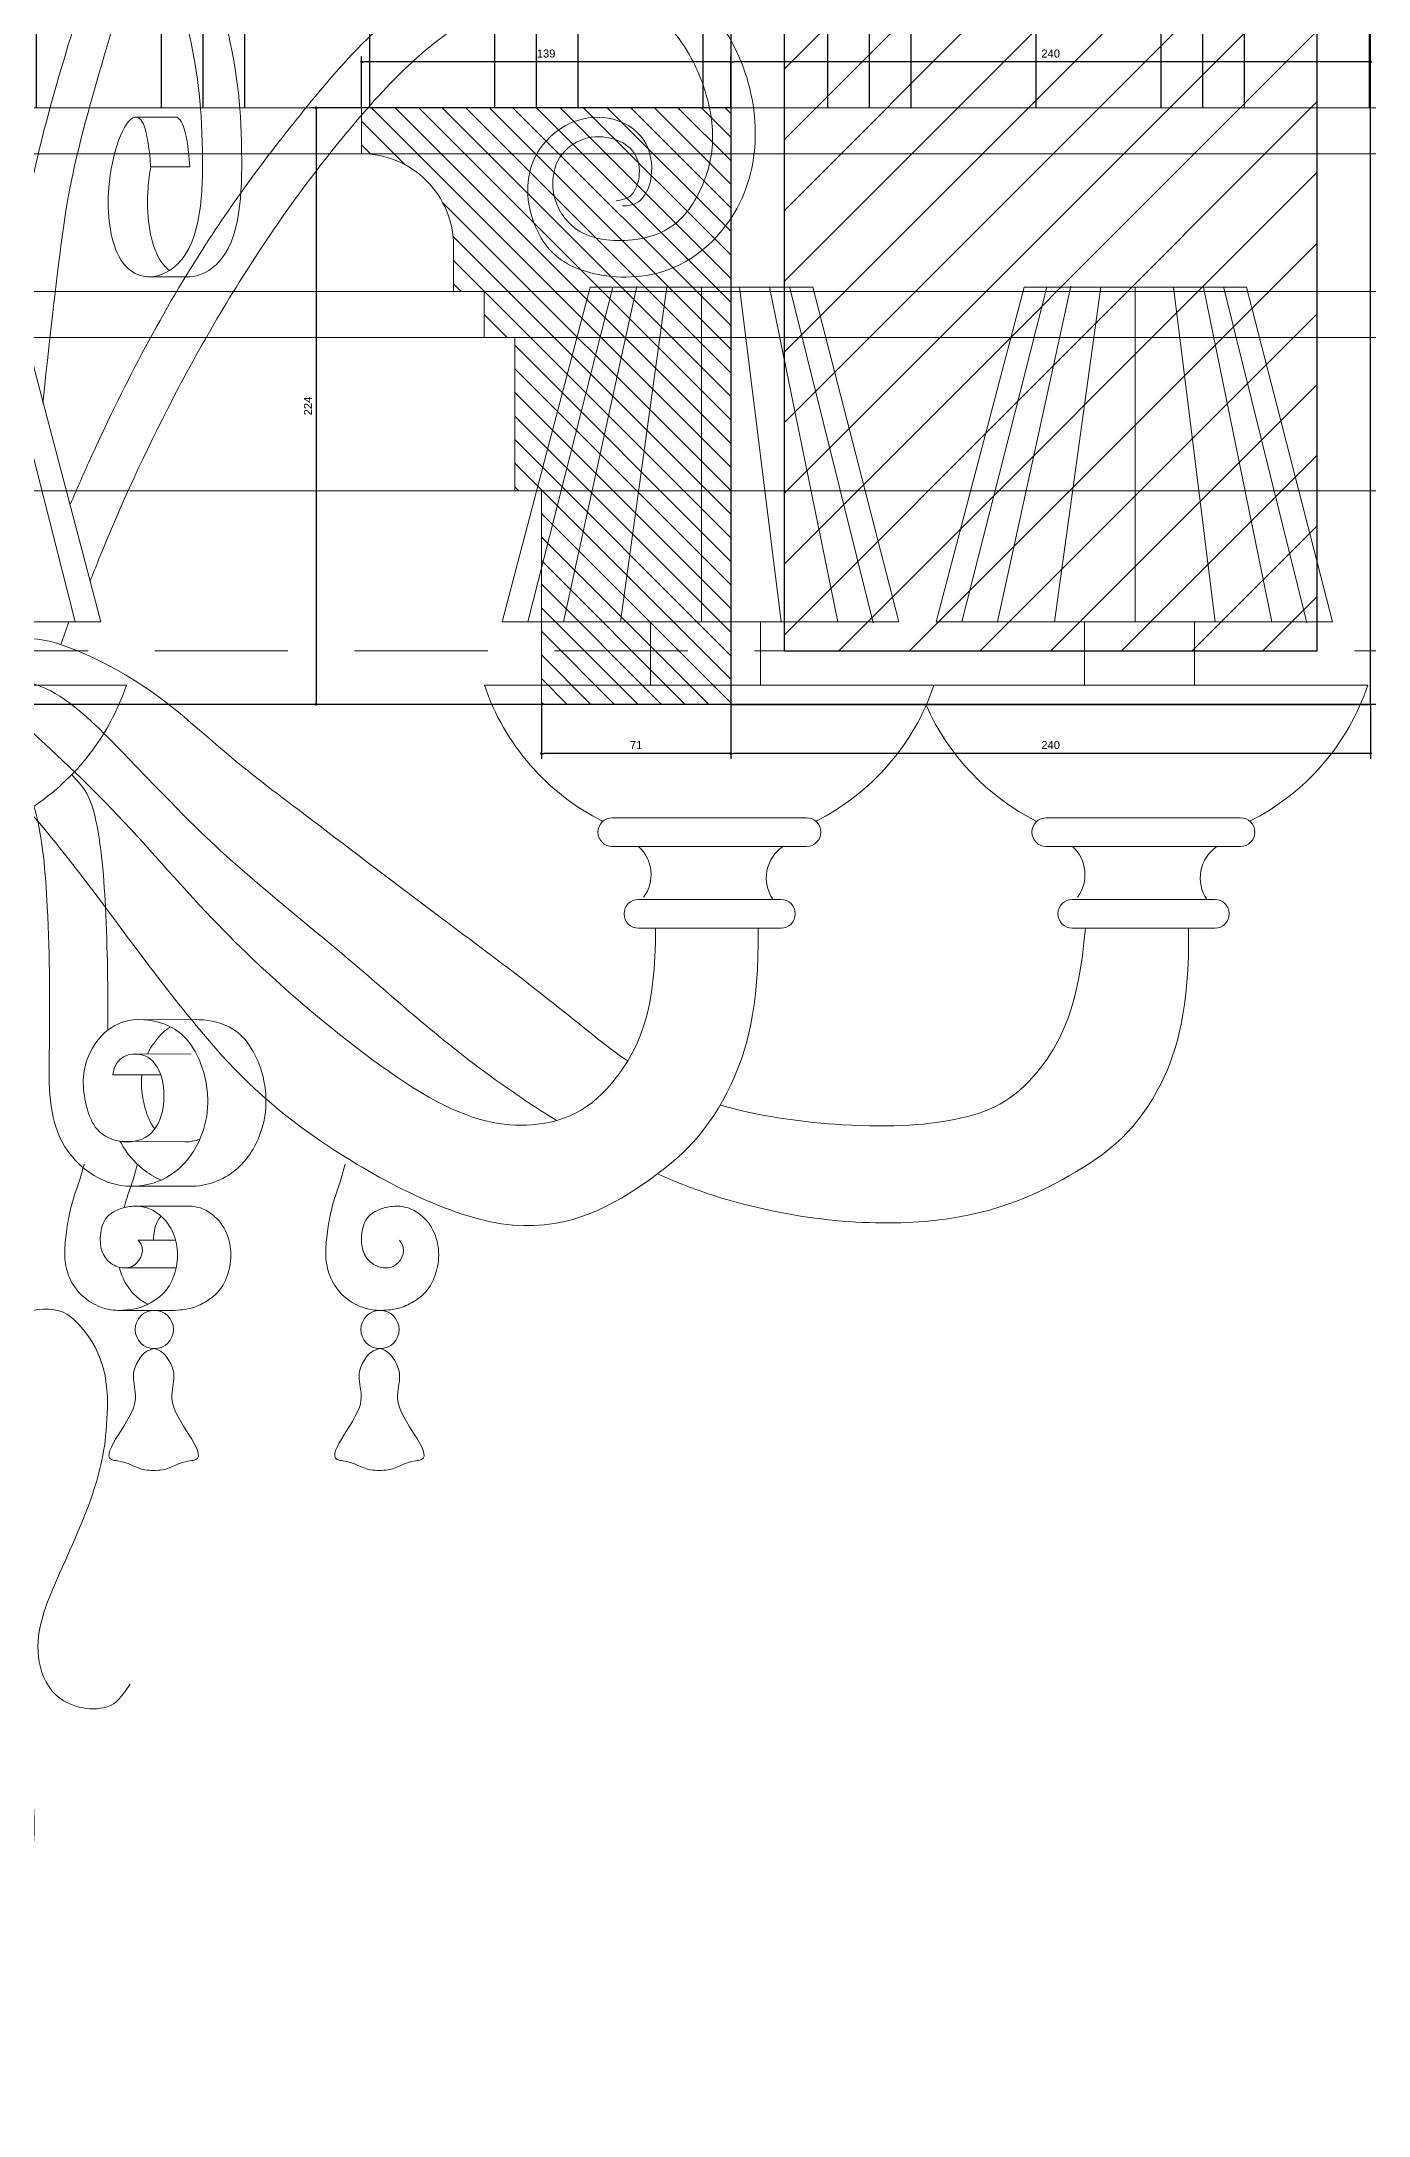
# Model space of a CAD drawing. Header units: inches. Extents: x 274057 to 444617, y 490067 to 635630.
# Drawn here: x 370549 to 371047, y 518370 to 519148 of the extents above; entities that cross this region are included whole.
import ezdxf

# ---------------------------------------------------------------- set-up
doc = ezdxf.new("R2010")
doc.units = ezdxf.units.IN
doc.header["$MEASUREMENT"] = 0
doc.linetypes.add('HIDDEN', pattern=[0.375, 0.25, -0.125])
for name, color, linetype in [('Calliper_wall hatch_CHB', 8, 'Continuous'), ('CQ curtains and frames', 252, 'Continuous'), ('CQ Grg Gypsum', 41, 'Continuous'), ('CQ Light Elevation', 4, 'Continuous'), ('CQ Plaster', 1, 'Continuous'), ('CQ section wall', 3, 'Continuous'), ('CQ SPOT DETAIL DIMENSION', 9, 'Continuous')]:
    doc.layers.add(name, color=color, linetype=linetype)
for name, color, linetype, lineweight in [('CQ Gypsum Hatch', 8, 'Continuous', 20), ('level', 6, 'Continuous', 18), ('Lighting', 7, 'Continuous', 0)]:
    doc.layers.add(name, color=color, linetype=linetype, lineweight=lineweight)
doc.styles.get("Standard").update_dxf_attribs({"font": 'arial.ttf'})
doc.dimstyles.new('chester 10', dxfattribs={"dimscale": 0.1, "dimtxt": 150, "dimasz": 50, "dimexe": 100, "dimexo": 0, "dimgap": 80, "dimtad": 1, "dimdec": 0, "dimzin": 0, "dimdsep": 46, "dimtxsty": 'Standard', "dimblk": 'DOT', "dimcen": 100, "dimclrd": 1, "dimclre": 1, "dimclrt": 3, "dimadec": 0, "dimazin": 0, "dimtfac": 1, "dimtdec": 0, "dimtofl": 0, "dimtmove": 0, "dimatfit": 3, "dimfxl": 1, "dimtolj": 1, "dimtzin": 0, "dimlwd": -1, "dimarcsym": 0})
doc.dimstyles.new('CQ 2', dxfattribs={"dimscale": 0.02, "dimtxt": 150, "dimasz": 50, "dimexe": 100, "dimexo": 0, "dimgap": 80, "dimtad": 1, "dimdec": 0, "dimzin": 0, "dimdsep": 46, "dimtxsty": 'Standard', "dimblk": 'DOT', "dimcen": 100, "dimclrd": 1, "dimclre": 1, "dimclrt": 3, "dimadec": 0, "dimazin": 0, "dimtfac": 1, "dimtdec": 0, "dimtofl": 0, "dimtmove": 0, "dimatfit": 3, "dimfxl": 1, "dimtolj": 1, "dimtzin": 0, "dimlwd": -1, "dimarcsym": 0})

# ---------------------------------------------------------------- blocks, each defined once
blk = doc.blocks.new('CH2')
at = {"layer": 'Lighting', "lineweight": 0, "ltscale": 10}
for p, q in [((176056.58, 3405.04), (176041.53, 3405.07)), ((176061.78, 3386.47), (176047.06, 3386.47)), ((176060.13, 3345.23), (176046.32, 3345.2)), ((175986.87, 3341.28), (176018.72, 3215.8)), ((176220.4, 3341.28), (176188.54, 3215.8)), ((176201.97, 3215.8), (176229.4, 3341.62)), ((176223.3, 3215.8), (176240.66, 3341.46)), ((176253.63, 3215.8), (176253.63, 3341.28)), ((176283.55, 3215.8), (176267.94, 3341.28)), ((176304.79, 3215.8), (176279.2, 3341.28)), ((176286.86, 3341.09), (176318.02, 3215.44)), ((176383.18, 3341.28), (176351.32, 3215.8)), ((176364.75, 3215.8), (176392.18, 3341.62)), ((176386.07, 3215.8), (176403.43, 3341.46)), ((176416.41, 3215.8), (176416.41, 3341.28)), ((176446.33, 3215.8), (176430.72, 3341.28)), ((176467.56, 3215.8), (176441.97, 3341.28)), ((176449.64, 3341.09), (176480.79, 3215.44)), ((176065.31, 3066.66), (176042.89, 3066.67)), ((176062.27, 3053.78), (176041.25, 3053.82)), ((176032.88, 3045.92), (176050.88, 3045.92)), ((176035.55, 3021.05), (176059.86, 3020.83)), ((176062.73, 3004.19), (176038.84, 3004.2)), ((176041.75, 2996.72), (176061.41, 2996.72)), ((176042.4, 2984.02), (176056.44, 2984.02)), ((176037.08, 2973.56), (176056.59, 2973.56)), ((176035.35, 2957.66), (176055.16, 2957.66))]:
    blk.add_line(p, q, dxfattribs=at)
for points in [[(175879.61, 3215.8), (176028.36, 3215.8), (175995.39, 3341.28), (175911.88, 3341.28), (175879.61, 3215.8)], [(176327.66, 3215.8), (176178.9, 3215.8), (176211.88, 3341.28), (176295.38, 3341.28), (176327.66, 3215.8)], [(176490.43, 3215.8), (176341.68, 3215.8), (176374.66, 3341.28), (176458.16, 3341.28), (176490.43, 3215.8)], [(176503.63, 3192.03), (176335.03, 3192.03)]]:
    blk.add_lwpolyline(points, dxfattribs=at)
for points in [[(176275.85, 3215.8), (176234.61, 3215.8), (176234.61, 3192.03), (176275.85, 3192.03)], [(176438.63, 3215.8), (176397.38, 3215.8), (176397.38, 3192.03), (176438.63, 3192.03)]]:
    blk.add_lwpolyline(points, close=True, dxfattribs=at)
for points in [[(175984.31, 3192.03), (176037.94, 3192.03, -0.196598), (175993.77, 3141.13)], [(176340.86, 3192.03), (176172.25, 3192.03, 0.197353), (176216.65, 3141.02, 0.197353)], [(176296.57, 3141.08, 0.196976), (176340.86, 3192.03), (176340.86, 3192.03)], [(176459.35, 3141.08, 0.196976), (176503.63, 3192.03), (176503.63, 3192.03)], [(176337.94, 3184.55, 0.174016), (176379.43, 3141.02)], [(176256.74, 3142.38), (176220.23, 3142.38, 1), (176220.23, 3131.57), (176256.74, 3131.57)], [(176256.55, 3142.38), (176293.05, 3142.38, -1), (176293.05, 3131.57), (176256.55, 3131.57)], [(176419.51, 3142.38), (176383.01, 3142.38, 1), (176383.01, 3131.57), (176419.51, 3131.57)], [(176419.33, 3142.38), (176455.83, 3142.38, -1), (176455.83, 3131.57), (176419.33, 3131.57)], [(176230.08, 3131.57, -0.384575), (176231.98, 3112.56)], [(176256.55, 3131.57, 0.000511), (176256.74, 3131.57)], [(176284.18, 3131.57, 0.414469), (176280.48, 3111.74, -4.588402)], [(176392.86, 3131.57, -0.384575), (176394.75, 3112.56)], [(176419.33, 3131.57, 0.000511), (176419.51, 3131.57)], [(176446.96, 3131.57, 0.414469), (176443.25, 3111.74, -4.588402)], [(176256.74, 3111.74), (176230.03, 3111.74, 1), (176230.03, 3100.94), (176256.74, 3100.94)], [(176256.74, 3111.74), (176283.45, 3111.74, -1), (176283.45, 3100.94), (176256.74, 3100.94)], [(176419.51, 3111.74), (176392.8, 3111.74, 1), (176392.8, 3100.94), (176419.51, 3100.94)], [(176419.51, 3111.74), (176446.22, 3111.74, -1), (176446.22, 3100.94), (176419.51, 3100.94)]]:
    blk.add_lwpolyline(points, format="xyb", dxfattribs=at)
for centre in [(176048.44, 2950.49), (176133.1, 2950.49)]:
    blk.add_circle(centre, 7.17, dxfattribs=at)
blk.add_ellipse((175953.63, 2764.5), major_axis=(0, 66.78), ratio=0.744861, start_param=0.750927, end_param=5.532258, dxfattribs=at)
for points, knots in [([(176047.06, 3386.47), (176045.9, 3402.1), (176039.16, 3411.54), (176028.79, 3380.2), (176033.28, 3350.53), (176044.71, 3343.47), (176065.48, 3351.1), (176067.65, 3398.63), (176064.19, 3426.27), (176057.97, 3451.03), (176048.27, 3471.39), (176026.5, 3466.01), (176014.59, 3427.24), (176003.38, 3388.98), (175998.79, 3360.86), (175996.24, 3337.97)], [6.00394, 6.00394, 6.00394, 6.00394, 15.134941, 32.456985, 46.489328, 59.283056, 69.238421, 107.398225, 157.989763, 179.279076, 187.992246, 203.636252, 228.025372, 279.527044, 313.656266, 313.656266, 313.656266, 313.656266]), ([(176224.09, 3371.74), (176228.37, 3371.87), (176233.3, 3375.26), (176236.09, 3386.17), (176232.9, 3398.26), (176220.18, 3405.83), (176205.35, 3404.76), (176192.84, 3395.15), (176185.91, 3377.95), (176193.65, 3353.52), (176216.15, 3343.85), (176246.3, 3345.31), (176270.89, 3370.82), (176276.21, 3404.34), (176266.53, 3435.01), (176246.71, 3458.02), (176217.41, 3472.28), (176182.71, 3472.41), (176156, 3456.02), (176130.47, 3438.25), (176100.79, 3404.07), (176060.67, 3350.33), (176033.77, 3298.18), (176019.21, 3265.24), (176016.97, 3260.01)], [5.240394, 5.240394, 5.240394, 5.240394, 11.41493, 21.106414, 35.325861, 47.442854, 61.777747, 76.035388, 91.192803, 116.78749, 138.880626, 169.273341, 203.057586, 233.966507, 267.207208, 295.705415, 322.782281, 363.005445, 393.111535, 415.328851, 456.193016, 524.209537, 614.800521, 631.803332, 631.803332, 631.803332, 631.803332]), ([(176060.13, 3345.23), (176060.26, 3345.22), (176063.65, 3345.02), (176080.2, 3351.1), (176082.36, 3398.63), (176078.9, 3426.27), (176072.69, 3451.03), (176064.77, 3467.64), (176058.93, 3468.94), (176056.2, 3468.7)], [58.879736, 58.879736, 58.879736, 58.879736, 59.283056, 69.238421, 107.398225, 157.989763, 179.279076, 187.992246, 195.237318, 195.237318, 195.237318, 195.237318]), ([(176049.19, 3466.42), (176048.45, 3466), (176039.46, 3460.28), (176029.31, 3427.24), (176017.87, 3388.23), (176013.27, 3359.44), (176006.58, 3297.77)], [201.536149, 201.536149, 201.536149, 201.536149, 203.636252, 228.025372, 279.527044, 315.815611, 315.815611, 315.815611, 315.815611]), ([(176221.72, 3373.66), (176226.13, 3374.28), (176229.08, 3377.63), (176230.87, 3383.27), (176229.92, 3391.97), (176220.7, 3397.88), (176209.1, 3398.16), (176199.09, 3390.47), (176196.56, 3375.82), (176203.86, 3363.03), (176218.95, 3357.43), (176242.82, 3360.35), (176254.63, 3378.02), (176259.47, 3397.02), (176254.7, 3419.91), (176242.19, 3440.76), (176219.35, 3454.86), (176187.94, 3455.83), (176166.85, 3442.63), (176146.53, 3428.11), (176121.1, 3401.19), (176088.43, 3357.98), (176055.34, 3302.07), (176034.58, 3256.81), (176025.47, 3233.92), (176024.39, 3231.17)], [5.240394, 5.240394, 5.240394, 5.240394, 11.41493, 21.106414, 35.325861, 47.442854, 61.777747, 76.035388, 91.192803, 116.78749, 138.880626, 169.273341, 203.057586, 233.966507, 267.207208, 295.705415, 322.782281, 363.005445, 393.111535, 415.328851, 456.193016, 524.209537, 614.800521, 696.044826, 707.117277, 707.117277, 707.117277, 707.117277]), ([(176061.78, 3386.47), (176060.62, 3402.1), (176058.27, 3405.38), (176055.92, 3405.05), (176055.9, 3405.04)], [6.00394, 6.00394, 6.00394, 6.00394, 15.134941, 15.20842, 15.20842, 15.20842, 15.20842]), ([(176047.14, 3386.47), (176046.66, 3383.9), (176044.89, 3371.01), (176047.29, 3355.15), (176052.42, 3348.87), (176054.11, 3347.57)], [28.818813, 28.818813, 28.818813, 28.818813, 32.456985, 46.489328, 52.402229, 52.402229, 52.402229, 52.402229]), ([(176225.99, 3051.17), (176217.54, 3056.99), (176193.67, 3076.97), (176150.84, 3108.47), (176105.41, 3143.25), (176073.02, 3167.51), (176036.8, 3201.35), (175996.35, 3212.79), (175970.81, 3201.92)], [314.255852, 314.255852, 314.255852, 314.255852, 349.897691, 422.981455, 490.454622, 538.299878, 583.602372, 599.991662, 599.991662, 599.991662, 599.991662]), ([(176236.41, 3100.94), (176236.73, 3070.63), (176220.76, 3037.07), (176195.14, 3024.53), (176158.68, 3029.17), (176103.48, 3071.66), (176065.21, 3108.41), (176031.88, 3148.21), (175996.34, 3179.63), (175975.91, 3201.23), (175959.72, 3206.7), (175953.63, 3206.67)], [20.278952, 20.278952, 20.278952, 20.278952, 73.781963, 152.631178, 221.399686, 286.417652, 349.897691, 422.981455, 490.454622, 538.299878, 567.495277, 567.495277, 567.495277, 567.495277]), ([(176199.33, 3028.84), (176192.82, 3032.86), (176161, 3053.96), (176126.11, 3086.37), (176079.02, 3123.59), (176052.26, 3150.27), (176002.32, 3202.73), (175987.43, 3189.12)], [332.350352, 332.350352, 332.350352, 332.350352, 349.897691, 422.981455, 490.454622, 538.299878, 573.875919, 573.875919, 573.875919, 573.875919]), ([(176274.95, 3100.94), (176275.33, 3070.55), (176263.5, 3031.64), (176237.51, 3006.26), (176185.67, 2978.1), (176103.76, 3022.1), (176065.18, 3060.65), (176024.83, 3116.55), (176003.5, 3142.94), (175983.16, 3165.8), (175970.56, 3179.31), (175956.73, 3188.75), (175951.12, 3185.26)], [20.277402, 20.277402, 20.277402, 20.277402, 73.781963, 152.631178, 221.399686, 286.417652, 349.897691, 422.981455, 490.454622, 538.299878, 583.602372, 603.111427, 603.111427, 603.111427, 603.111427]), ([(176017.44, 3158.52), (176022.84, 3153.1), (176027.89, 3140.96), (176030.81, 3104.42), (176031.06, 3078.15), (176030.94, 3062.72)], [18.812439, 18.812439, 18.812439, 18.812439, 34.56022, 71.049091, 117.332807, 117.332807, 117.332807, 117.332807]), ([(176003.28, 3146.71), (176003.45, 3146.18), (176006.49, 3135.84), (176009.26, 3101.16), (176009.28, 3062.05), (176008.56, 3025.62), (176022.86, 3008.83), (176038.4, 3002), (176056.82, 3007.42), (176068.98, 3025.11), (176069.57, 3045.3), (176058.58, 3064.7), (176040.25, 3067.99), (176029.6, 3063.01), (176020.93, 3050.11), (176021.57, 3037.22), (176027.77, 3020.43), (176047.25, 3018.56), (176054.02, 3038.29), (176048.76, 3057.22), (176033.44, 3052.94), (176032.88, 3045.92)], [32.598951, 32.598951, 32.598951, 32.598951, 34.56022, 71.049091, 126.127635, 160.014674, 172.556475, 189.97829, 209.520245, 226.45718, 252.858924, 269.608384, 284.007324, 296.187952, 307.822454, 325.59105, 333.212939, 352.705881, 362.942117, 379.891299, 390.940223, 390.940223, 390.940223, 390.940223]), ([(176436.4, 3100.94), (176436.79, 3070.55), (176424.95, 3031.66), (176397.21, 3009.03), (176346.09, 2986), (176277.79, 2992.61), (176243.3, 3006.1), (176237.13, 3008.81)], [20.277404, 20.277404, 20.277404, 20.277404, 73.781963, 152.631178, 221.399686, 286.417652, 300.922096, 300.922096, 300.922096, 300.922096]), ([(176397.68, 3100.94), (176395.14, 3071.31), (176378.5, 3040.3), (176355.6, 3028.53), (176315.52, 3025.26), (176275.94, 3030.21), (176260.69, 3034.61)], [20.302578, 20.302578, 20.302578, 20.302578, 73.781963, 152.631178, 221.399686, 271.37969, 271.37969, 271.37969, 271.37969]), ([(176054.54, 3063.99), (176053.54, 3063.37), (176050.16, 3060.78), (176047.3, 3056.86), (176045.88, 3053.81)], [292.463268, 292.463268, 292.463268, 292.463268, 296.187952, 305.785245, 305.785245, 305.785245, 305.785245]), ([(176060.76, 3004.19), (176066.84, 3003.96), (176078.82, 3007.7), (176090.79, 3025.11), (176091.38, 3045.3), (176080.94, 3063.74), (176069.57, 3066.56), (176065.31, 3066.66)], [190.977575, 190.977575, 190.977575, 190.977575, 209.520245, 226.45718, 252.858924, 269.608384, 281.155564, 281.155564, 281.155564, 281.155564]), ([(176043.71, 3045.92), (176043.31, 3041.9), (176044.19, 3035.06), (176046.84, 3027.85), (176048.64, 3025.71)], [313.757087, 313.757087, 313.757087, 313.757087, 325.59105, 333.051171, 333.051171, 333.051171, 333.051171]), ([(176035.55, 3021.05), (176035.68, 3020.81), (176037.78, 3016.93), (176042.59, 3011.28), (176048.5, 3007.62), (176050.96, 3006.53)], [159.19961, 159.19961, 159.19961, 159.19961, 160.014674, 172.556475, 180.684118, 180.684118, 180.684118, 180.684118]), ([(176042.4, 2984.02), (176045.46, 2980.4), (176041.92, 2973.88), (176037.04, 2973.33), (176032.92, 2974.43), (176029.02, 2977.83), (176027.76, 2983.92), (176028.66, 2989.78), (176031.04, 2993.32), (176034.07, 2995.32), (176038.71, 2996.74), (176043.85, 2996.87), (176049.87, 2994.54), (176055.08, 2988.97), (176057.66, 2980.53), (176056.65, 2971.82), (176053.35, 2964.98), (176048.06, 2960.96), (176043.41, 2958.58), (176038.13, 2957.71), (176032.73, 2957.44), (176026.53, 2959.33), (176020.32, 2963.36), (176015.92, 2970.25), (176014.51, 2977.85), (176015.15, 2985.36), (176016.24, 2992.82), (176018.01, 2999.74), (176020.25, 3005.68), (176021.43, 3010.1), (176022.06, 3012.52)], [2.108254, 2.108254, 2.108254, 2.108254, 8.085166, 12.50685, 14.885868, 20.519944, 26.674141, 33.330345, 35.528211, 39.310726, 43.903204, 49.209533, 54.230464, 62.958843, 71.070108, 79.530462, 88.287203, 93.310544, 99.439391, 103.510806, 110.620071, 116.069538, 124.000808, 132.545414, 140.030122, 147.069237, 155.092864, 162.199636, 168.179889, 175.513572, 175.513572, 175.513572, 175.513572]), ([(176037.13, 2996.17), (176037.46, 2997.47), (176038.35, 3000.65), (176040.25, 3005.68), (176041.43, 3010.1), (176042.06, 3012.52)], [158.214146, 158.214146, 158.214146, 158.214146, 162.199636, 168.179889, 175.513572, 175.513572, 175.513572, 175.513572]), ([(176140.34, 2984.02), (176143.4, 2980.4), (176139.87, 2973.88), (176134.98, 2973.33), (176130.87, 2974.43), (176126.97, 2977.83), (176125.71, 2983.92), (176126.61, 2989.78), (176128.98, 2993.32), (176132.02, 2995.32), (176136.65, 2996.74), (176141.8, 2996.87), (176147.81, 2994.54), (176153.03, 2988.97), (176155.6, 2980.53), (176154.6, 2971.82), (176151.29, 2964.98), (176146, 2960.96), (176141.36, 2958.58), (176136.07, 2957.71), (176130.68, 2957.44), (176124.47, 2959.33), (176118.27, 2963.36), (176113.87, 2970.25), (176112.45, 2977.85), (176113.09, 2985.36), (176114.19, 2992.82), (176115.95, 2999.74), (176118.2, 3005.68), (176119.37, 3010.1), (176120, 3012.52)], [2.108254, 2.108254, 2.108254, 2.108254, 8.085166, 12.50685, 14.885868, 20.519944, 26.674141, 33.330345, 35.528211, 39.310726, 43.903204, 49.209533, 54.230464, 62.958843, 71.070108, 79.530462, 88.287203, 93.310544, 99.439391, 103.510806, 110.620071, 116.069538, 124.000808, 132.545414, 140.030122, 147.069237, 155.092864, 162.199636, 168.179889, 175.513572, 175.513572, 175.513572, 175.513572]), ([(176061.41, 2996.72), (176062.24, 2996.73), (176064.76, 2996.52), (176069.87, 2994.54), (176075.08, 2988.97), (176077.66, 2980.53), (176076.65, 2971.82), (176073.35, 2964.98), (176068.06, 2960.96), (176063.41, 2958.58), (176059.05, 2957.86), (176056.45, 2957.66), (176055.16, 2957.66)], [46.764285, 46.764285, 46.764285, 46.764285, 49.209533, 54.230464, 62.958843, 71.070108, 79.530462, 88.287203, 93.310544, 99.439391, 103.510806, 107.585614, 107.585614, 107.585614, 107.585614]), ([(176048.17, 2984.02), (176048.14, 2986.39), (176048.68, 2989.8), (176050.37, 2992.33), (176050.93, 2992.92), (176050.98, 2992.97)], [26.756358, 26.756358, 26.756358, 26.756358, 33.330345, 35.528211, 35.760009, 35.760009, 35.760009, 35.760009]), ([(176045.96, 2959.96), (176044.12, 2960.92), (176040.04, 2963.81), (176036.71, 2969.02), (176035.6, 2972.77), (176035.37, 2973.81)], [117.626672, 117.626672, 117.626672, 117.626672, 124.000808, 132.545414, 135.762503, 135.762503, 135.762503, 135.762503]), ([(175982, 2949.41), (176007.99, 2963.12), (176030.37, 2946.6), (176031.77, 2912.96), (176025.53, 2886.29), (176013.15, 2860.27), (176001.66, 2832.96), (176010.02, 2810.62), (176026.42, 2806.51), (176034.74, 2810.55), (176039.43, 2817.56)], [6.312619, 6.312619, 6.312619, 6.312619, 14.762399, 33.028142, 57.036678, 93.000252, 121.966488, 136.91967, 155.019938, 160.676741, 160.676741, 160.676741, 160.676741]), ([(176048.44, 2943.32), (176045.56, 2942.81), (176036.89, 2933.46), (176048.9, 2924.09), (176025.95, 2901.75), (176037.98, 2901.16), (176042.31, 2897.78), (176047.07, 2897.66), (176048.19, 2897.63)], [2.524652, 2.524652, 2.524652, 2.524652, 5.490012, 23.32568, 45.801143, 46.980728, 57.813979, 61.125356, 61.125356, 61.125356, 61.125356]), ([(176048.44, 2943.32), (176050.89, 2942.72), (176059.46, 2933.44), (176047.48, 2924.09), (176070.43, 2901.75), (176058.39, 2901.16), (176054.06, 2897.78), (176049.3, 2897.66), (176048.19, 2897.63)], [2.61687, 2.61687, 2.61687, 2.61687, 5.490012, 23.32568, 45.801143, 46.980728, 57.813979, 61.125356, 61.125356, 61.125356, 61.125356]), ([(176133.1, 2943.32), (176130.22, 2942.81), (176121.55, 2933.46), (176133.56, 2924.09), (176110.61, 2901.75), (176122.64, 2901.15), (176126.97, 2897.78), (176131.73, 2897.66), (176132.85, 2897.63)], [2.524652, 2.524652, 2.524652, 2.524652, 5.490012, 23.32568, 45.801143, 46.980728, 57.813979, 61.125356, 61.125356, 61.125356, 61.125356]), ([(176133.1, 2943.32), (176135.55, 2942.72), (176144.12, 2933.44), (176132.13, 2924.09), (176155.08, 2901.75), (176143.05, 2901.15), (176138.72, 2897.78), (176133.96, 2897.66), (176132.85, 2897.63)], [2.61687, 2.61687, 2.61687, 2.61687, 5.490012, 23.32568, 45.801143, 46.980728, 57.813979, 61.125356, 61.125356, 61.125356, 61.125356]), ([(175953.63, 2861.37), (175960.19, 2861.01), (175979.79, 2856.29), (175967.76, 2855.45), (176013.29, 2789.21), (175978.17, 2822.55), (175967.88, 2807.98), (175954.9, 2815.29), (175953.63, 2815.9)], [3.594114, 3.594114, 3.594114, 3.594114, 5.490012, 23.32568, 45.801143, 46.980728, 57.813979, 58.794751, 58.794751, 58.794751, 58.794751])]:
    blk.add_open_spline(points, degree=3, knots=knots, dxfattribs=at)
for points in [[(176016.33, 3215.8), (176015.31, 3212.99), (176014.31, 3210.16), (176013.31, 3207.3)], [(176059.86, 3020.83), (176061.83, 3020.82), (176063.78, 3021.16), (176065.54, 3021.88)]]:
    blk.add_open_spline(points, degree=3, dxfattribs=at)
blk = doc.blocks.new('chand')
at = {"layer": 'level', "color": 1, "lineweight": 0}
blk.add_blockref('CH2', (-175953.63, -4160.89, 0), dxfattribs=at)
blk = doc.blocks.new('ff-15 arch opening')
at = {"layer": 'CQ Grg Gypsum'}
blk.add_line((375821.88, 514762.54, -0.01), (377881.88, 514762.54, -0.01), dxfattribs=at)
at = {"layer": 'CQ Grg Gypsum', "lineweight": 0, "ltscale": 5, "elevation": -0.01}
for points in [[(377991.88, 514986.22), (376856.88, 514986.22)], [(378069.38, 514968.97), (376856.88, 514968.97)], [(378023.38, 514917.29), (376856.88, 514917.29)], [(378011.88, 514900.04), (376856.88, 514900.04)], [(376856.88, 514842.54), (378001.88, 514842.54), (378001.88, 514762.54), (376856.88, 514762.54)]]:
    blk.add_lwpolyline(points, dxfattribs=at)
at = {"layer": 'CQ section wall', "color": 8, "linetype": 'HIDDEN', "lineweight": 0, "ltscale": 200, "elevation": -0.01}
for points in [[(377876.88, 512132.54), (377876.88, 514782.54), (375826.88, 514782.54), (375826.88, 512132.54)], [(377856.88, 512282.54), (377856.88, 514762.54), (375846.88, 514762.54), (375846.88, 512282.54)]]:
    blk.add_lwpolyline(points, dxfattribs=at)
blk = doc.blocks.new('_Dot')
at = {"color": 0, "linetype": 'ByBlock', "lineweight": -2}
blk.add_line((-0.5, 0), (-1, 0), dxfattribs=at)
at = {"color": 0, "linetype": 'ByBlock', "const_width": 0.5}
blk.add_lwpolyline([(-0.25, 0, 1), (0.25, 0, 1)], format="xyb", close=True, dxfattribs=at)
blk = doc.blocks.new('*D427')
at = {"layer": 'CQ SPOT DETAIL DIMENSION', "color": 1, "lineweight": -2, "transparency": 16777216}
for p, q in [((369298.78, 519122.96), (369298.78, 519175.4)), ((371733.78, 519122.96), (371733.78, 519175.4))]:
    blk.add_line(p, q, dxfattribs=at)
at = {"layer": 'CQ SPOT DETAIL DIMENSION', "color": 1, "transparency": 16777216}
blk.add_line((369303.78, 519165.4), (371728.78, 519165.4), dxfattribs=at)
at = {"layer": 'Defpoints', "color": 0, "transparency": 16777216}
for p in [(371733.78, 519165.4), (369298.78, 519122.96, -0.02), (371733.78, 519122.96, -0.02)]:
    blk.add_point(p, dxfattribs=at)
at = {"layer": 'CQ SPOT DETAIL DIMENSION', "color": 1, "transparency": 16777216, "xscale": 5, "yscale": 5, "zscale": 5, "rotation": 180}
blk.add_blockref('_Dot', (369298.78, 519165.4), dxfattribs=at)
at = {"layer": 'CQ SPOT DETAIL DIMENSION', "color": 1, "transparency": 16777216, "xscale": 5, "yscale": 5, "zscale": 5}
blk.add_blockref('_Dot', (371733.78, 519165.4), dxfattribs=at)
at = {"layer": 'CQ SPOT DETAIL DIMENSION', "color": 3, "transparency": 16777216, "insert": (370516.28, 519181.06), "char_height": 15, "attachment_point": 5}
blk.add_mtext('\\A1;2435', dxfattribs=at)
blk = doc.blocks.new('*D431')
at = {"layer": 'CQ SPOT DETAIL DIMENSION', "color": 1, "lineweight": -2, "transparency": 16777216}
for p, q in [((370807.36, 519122.96), (370649.88, 519122.96)), ((370736.36, 518899.28), (370649.88, 518899.28))]:
    blk.add_line(p, q, dxfattribs=at)
at = {"layer": 'CQ SPOT DETAIL DIMENSION', "color": 1, "transparency": 16777216}
blk.add_line((370651.88, 519121.96), (370651.88, 518900.28), dxfattribs=at)
at = {"layer": 'Defpoints', "color": 0, "transparency": 16777216}
for p in [(370807.36, 519122.96, -0.01), (370651.88, 518899.28), (370736.36, 518899.28, -0.01)]:
    blk.add_point(p, dxfattribs=at)
at = {"layer": 'CQ SPOT DETAIL DIMENSION', "color": 1, "transparency": 16777216}
for p, rotation in [((370651.88, 519122.96), 90), ((370651.88, 518899.28), 270)]:
    blk.add_blockref('_Dot', p, dxfattribs=dict(at, rotation=rotation))
at = {"layer": 'CQ SPOT DETAIL DIMENSION', "color": 3, "transparency": 16777216, "insert": (370648.77, 519011.12), "char_height": 3, "attachment_point": 5, "rotation": 90}
blk.add_mtext('\\A1;224', dxfattribs=at)
blk = doc.blocks.new('*D441')
at = {"layer": 'CQ SPOT DETAIL DIMENSION', "color": 1, "lineweight": -2, "transparency": 16777216}
for p, q in [((370807.36, 519122.96), (370807.36, 519142.14)), ((371047.36, 519122.96), (371047.36, 519142.14))]:
    blk.add_line(p, q, dxfattribs=at)
at = {"layer": 'CQ SPOT DETAIL DIMENSION', "color": 1, "transparency": 16777216}
blk.add_line((371046.36, 519140.14), (370808.36, 519140.14), dxfattribs=at)
at = {"layer": 'Defpoints', "color": 0, "transparency": 16777216}
for p in [(370807.36, 519140.14), (370807.36, 519122.96), (371047.36, 519122.96)]:
    blk.add_point(p, dxfattribs=at)
at = {"layer": 'CQ SPOT DETAIL DIMENSION', "color": 1, "transparency": 16777216, "rotation": 180}
blk.add_blockref('_Dot', (370807.36, 519140.14), dxfattribs=at)
at = {"layer": 'CQ SPOT DETAIL DIMENSION', "color": 1, "transparency": 16777216}
blk.add_blockref('_Dot', (371047.36, 519140.14), dxfattribs=at)
at = {"layer": 'CQ SPOT DETAIL DIMENSION', "color": 3, "transparency": 16777216, "insert": (370927.36, 519143.27), "char_height": 3, "attachment_point": 5}
blk.add_mtext('\\A1;240', dxfattribs=at)
blk = doc.blocks.new('*D442')
at = {"layer": 'CQ SPOT DETAIL DIMENSION', "color": 1, "lineweight": -2, "transparency": 16777216}
for p, q in [((370668.86, 519122.96), (370668.86, 519142.14)), ((370807.36, 519122.96), (370807.36, 519142.14))]:
    blk.add_line(p, q, dxfattribs=at)
at = {"layer": 'CQ SPOT DETAIL DIMENSION', "color": 1, "transparency": 16777216}
blk.add_line((370806.36, 519140.14), (370669.86, 519140.14), dxfattribs=at)
at = {"layer": 'Defpoints', "color": 0, "transparency": 16777216}
for p in [(370668.86, 519140.14), (370668.86, 519122.96, -0.01), (370807.36, 519122.96)]:
    blk.add_point(p, dxfattribs=at)
at = {"layer": 'CQ SPOT DETAIL DIMENSION', "color": 1, "transparency": 16777216, "rotation": 180}
blk.add_blockref('_Dot', (370668.86, 519140.14), dxfattribs=at)
at = {"layer": 'CQ SPOT DETAIL DIMENSION', "color": 1, "transparency": 16777216}
blk.add_blockref('_Dot', (370807.36, 519140.14), dxfattribs=at)
at = {"layer": 'CQ SPOT DETAIL DIMENSION', "color": 3, "transparency": 16777216, "insert": (370738.11, 519143.27), "char_height": 3, "attachment_point": 5}
blk.add_mtext('\\A1;139', dxfattribs=at)
blk = doc.blocks.new('*D448')
at = {"layer": 'CQ SPOT DETAIL DIMENSION', "color": 1, "lineweight": -2, "transparency": 16777216}
for p, q in [((370807.36, 518899.28), (370807.36, 518878.88)), ((371047.36, 518899.28), (371047.36, 518878.88))]:
    blk.add_line(p, q, dxfattribs=at)
at = {"layer": 'CQ SPOT DETAIL DIMENSION', "color": 1, "transparency": 16777216}
blk.add_line((371046.36, 518880.88), (370808.36, 518880.88), dxfattribs=at)
at = {"layer": 'Defpoints', "color": 0, "transparency": 16777216}
for p in [(370807.36, 518899.28, -0.01), (371047.36, 518899.28), (370807.36, 518880.88)]:
    blk.add_point(p, dxfattribs=at)
at = {"layer": 'CQ SPOT DETAIL DIMENSION', "color": 1, "transparency": 16777216, "rotation": 180}
blk.add_blockref('_Dot', (370807.36, 518880.88), dxfattribs=at)
at = {"layer": 'CQ SPOT DETAIL DIMENSION', "color": 1, "transparency": 16777216}
blk.add_blockref('_Dot', (371047.36, 518880.88), dxfattribs=at)
at = {"layer": 'CQ SPOT DETAIL DIMENSION', "color": 3, "transparency": 16777216, "insert": (370927.36, 518884.01), "char_height": 3, "attachment_point": 5}
blk.add_mtext('\\A1;240', dxfattribs=at)
blk = doc.blocks.new('*D449')
at = {"layer": 'CQ SPOT DETAIL DIMENSION', "color": 1, "lineweight": -2, "transparency": 16777216}
for p, q in [((370736.36, 518899.28), (370736.36, 518878.88)), ((370807.36, 518899.28), (370807.36, 518878.88))]:
    blk.add_line(p, q, dxfattribs=at)
at = {"layer": 'CQ SPOT DETAIL DIMENSION', "color": 1, "transparency": 16777216}
blk.add_line((370806.36, 518880.88), (370737.36, 518880.88), dxfattribs=at)
at = {"layer": 'Defpoints', "color": 0, "transparency": 16777216}
for p in [(370736.36, 518899.28, -0.01), (370807.36, 518899.28, -0.01), (370736.36, 518880.88)]:
    blk.add_point(p, dxfattribs=at)
at = {"layer": 'CQ SPOT DETAIL DIMENSION', "color": 1, "transparency": 16777216, "rotation": 180}
blk.add_blockref('_Dot', (370736.36, 518880.88), dxfattribs=at)
at = {"layer": 'CQ SPOT DETAIL DIMENSION', "color": 1, "transparency": 16777216}
blk.add_blockref('_Dot', (370807.36, 518880.88), dxfattribs=at)
at = {"layer": 'CQ SPOT DETAIL DIMENSION', "color": 3, "transparency": 16777216, "insert": (370771.86, 518883.98), "char_height": 3, "attachment_point": 5}
blk.add_mtext('\\A1;71', dxfattribs=at)

msp = doc.modelspace()

# ---------------------------------------------------------------- hatches: boundary and pattern name
at = {"layer": 'Calliper_wall hatch_CHB'}
h = msp.add_hatch(dxfattribs=at)
h.set_pattern_fill('ANSI31,_O', color=8, scale=150)
h.set_pattern_definition([(45, (68886.647, -7e-08), (-13.25825215, 13.25825215), [])])
h.paths.add_polyline_path([(371027.36, 519220.07), (370827.36, 519220.07), (370827.36, 518919.28), (371027.36, 518919.28)])
at = {"layer": 'CQ curtains and frames', "linetype": 'ByBlock', "ltscale": 200}
h = msp.add_hatch(dxfattribs=at)
h.set_pattern_fill('PLASTI,_O', color=256, scale=500, angle=90)
h.set_pattern_definition([(90, (0, 0), (-125, 8e-15), []), (90, (-15.62, 1e-15), (-125, 8e-15), []), (90, (-31.25, 2e-15), (-125, 8e-15), []), (90, (-78.12, 5e-15), (-125, 8e-15), [])])
edge = h.paths.add_edge_path()
edge.add_line((373323.36, 519299.52), (367719.94, 519299.29))
edge.add_line((367719.94, 519299.29), (367719.94, 517299.17))
edge.add_line((367719.94, 517299.17), (369386.28, 517299.17))
edge.add_line((369386.28, 517299.17), (369386.28, 518899.28))
edge.add_line((369386.28, 518899.28), (369366.28, 518899.28))
edge.add_line((369366.28, 518899.28), (369356.28, 519036.78))
edge.add_line((369356.28, 519036.78), (369344.78, 519036.78))
edge.add_line((369344.78, 519036.78), (369344.78, 519054.03))
edge.add_line((369344.78, 519054.03), (369333.28, 519054.03))
edge.add_arc((369295.71, 519066.31), 39.52, 341.9049, 445.54722)
edge.add_line((369298.78, 519105.71), (369298.78, 519122.96))
edge.add_line((369298.78, 519122.96), (371733.78, 519122.96))
edge.add_line((371733.78, 519122.96), (371733.78, 519105.71))
edge.add_arc((371734.73, 519069.92), 35.81, 91.52127, 206.33706)
edge.add_line((371702.64, 519054.03), (371687.78, 519054.03))
edge.add_line((371687.78, 519054.03), (371687.78, 519036.78))
edge.add_line((371687.78, 519036.78), (371676.28, 519036.78))
edge.add_line((371676.28, 519036.78), (371676.28, 518979.28))
edge.add_line((371676.28, 518979.28), (371666.28, 518979.28))
edge.add_line((371666.28, 518979.28), (371666.28, 518899.28))
edge.add_line((371666.28, 518899.28), (371644.17, 518899.28))
edge.add_line((371644.17, 518899.28), (371646.28, 517299.05))
edge.add_line((371646.28, 517299.05), (373323.36, 517299.29))
edge.add_line((373323.36, 517299.29), (373323.36, 519299.52))
h.paths.add_polyline_path([(371872.33, 519029.28), (372732.33, 519029.28), (372732.33, 517669.28), (371872.33, 517669.28)], flags=16)
h.paths.add_polyline_path([(369120.33, 517669.28), (368260.33, 517669.28), (368260.33, 519029.28), (369120.33, 519029.28)], flags=16)
at = {"layer": 'CQ Gypsum Hatch'}
h = msp.add_hatch(dxfattribs=at)
h.set_pattern_fill('ANSI31', color=256, scale=50, angle=90, style=0)
h.set_pattern_definition([(135, (22484.929, 0), (-4.41941738, -4.41941738), [])])
h.paths.add_polyline_path([(370726.36, 519036.78), (370726.36, 518979.28), (370736.36, 518979.28), (370736.36, 518899.28), (370756.36, 518899.28), (370807.36, 518899.28), (370807.36, 519122.96), (370746.36, 519122.96), (370668.86, 519122.96), (370668.86, 519105.71, -0.414214), (370703.36, 519071.21), (370703.36, 519054.03), (370714.86, 519054.03), (370714.86, 519036.78)])

# ---------------------------------------------------------------- linework, layer by layer
at = {"layer": 'CQ Grg Gypsum', "lineweight": 0, "ltscale": 5}
msp.add_line((370756.36, 518899.28, -0.01), (370807.36, 518899.28, -0.01), dxfattribs=at)
at = {"layer": 'CQ Grg Gypsum', "lineweight": 0, "ltscale": 5, "elevation": -0.01}
msp.add_lwpolyline([(370736.36, 518979.28), (370726.36, 518979.28), (370726.36, 519036.78), (370714.86, 519036.78), (370714.86, 519054.03), (370703.36, 519054.03), (370703.36, 519071.21, 0.414214), (370668.86, 519105.71), (370668.86, 519122.96), (370746.36, 519122.96)], format="xyb", dxfattribs=at)
for points in [[(370746.36, 519122.96), (370807.36, 519122.96)], [(370736.36, 518979.28), (370736.36, 518899.28), (370756.36, 518899.28)]]:
    msp.add_lwpolyline(points, dxfattribs=at)
at = {"layer": 'CQ Plaster', "color": 1, "ltscale": 0.03}
msp.add_lwpolyline([(370807.36, 519220.07), (370807.36, 518899.28), (371047.36, 518899.28), (371047.36, 519220.07)], dxfattribs=at)
at = {"layer": 'CQ section wall'}
msp.add_lwpolyline([(370827.36, 519220.07), (370827.36, 518919.28), (371027.36, 518919.28), (371027.36, 519220.07)], dxfattribs=at)

# ---------------------------------------------------------------- block references
at = {"layer": 'CQ Grg Gypsum'}
msp.add_blockref('ff-15 arch opening', (-6335.6, 4136.75, -0.02), dxfattribs=at)
at = {"layer": 'CQ Light Elevation'}
msp.add_blockref('chand', (370496.34, 519875.28, 0), dxfattribs=at)

# ---------------------------------------------------------------- dimensions: what is measured, and where the dimension line sits
at = {"layer": 'CQ SPOT DETAIL DIMENSION'}
for base, p1, p2, dimstyle, picture, middle in [((371733.78, 519165.4), (369298.78, 519122.96, -0.02), (371733.78, 519122.96, -0.02), 'chester 10', '*D427', (370516.28, 519181.06)), ((370807.36, 519140.14), (371047.36, 519122.96), (370807.36, 519122.96), 'CQ 2', '*D441', (370927.36, 519143.27))]:
    dim = msp.add_linear_dim(base=base, p1=p1, p2=p2, dimstyle=dimstyle, dxfattribs=at)
    dim.commit()
    dim.dimension.update_dxf_attribs({"geometry": picture, "text_midpoint": middle})
for base, p1, p2, picture, middle in [((370668.86169, 519140.13688), (370807.36172, 519122.96359), (370668.86169, 519122.96359, -0.00637), '*D442', (370738.11171, 519143.26963)), ((370736.36, 518880.88), (370807.36, 518899.28, -0.01), (370736.36, 518899.28, -0.01), '*D449', (370771.86, 518883.98)), ((370807.36, 518880.88), (371047.36, 518899.28), (370807.36, 518899.28, -0.01), '*D448', (370927.36, 518884.01))]:
    dim = msp.add_linear_dim(base=base, p1=p1, p2=p2, dimstyle='CQ 2', override={"dimtmove": 1}, dxfattribs=at)
    dim.commit()
    dim.dimension.update_dxf_attribs({"geometry": picture, "text_midpoint": middle})
dim = msp.add_linear_dim(base=(370651.88, 518899.28), p1=(370807.36, 519122.96, -0.01), p2=(370736.36, 518899.28, -0.01), angle=90, dimstyle='CQ 2', override={"dimtmove": 1}, dxfattribs=at)
dim.commit()
dim.dimension.update_dxf_attribs({"geometry": '*D431', "text_midpoint": (370648.77, 519011.12)})

doc.saveas('drawing.dxf')
